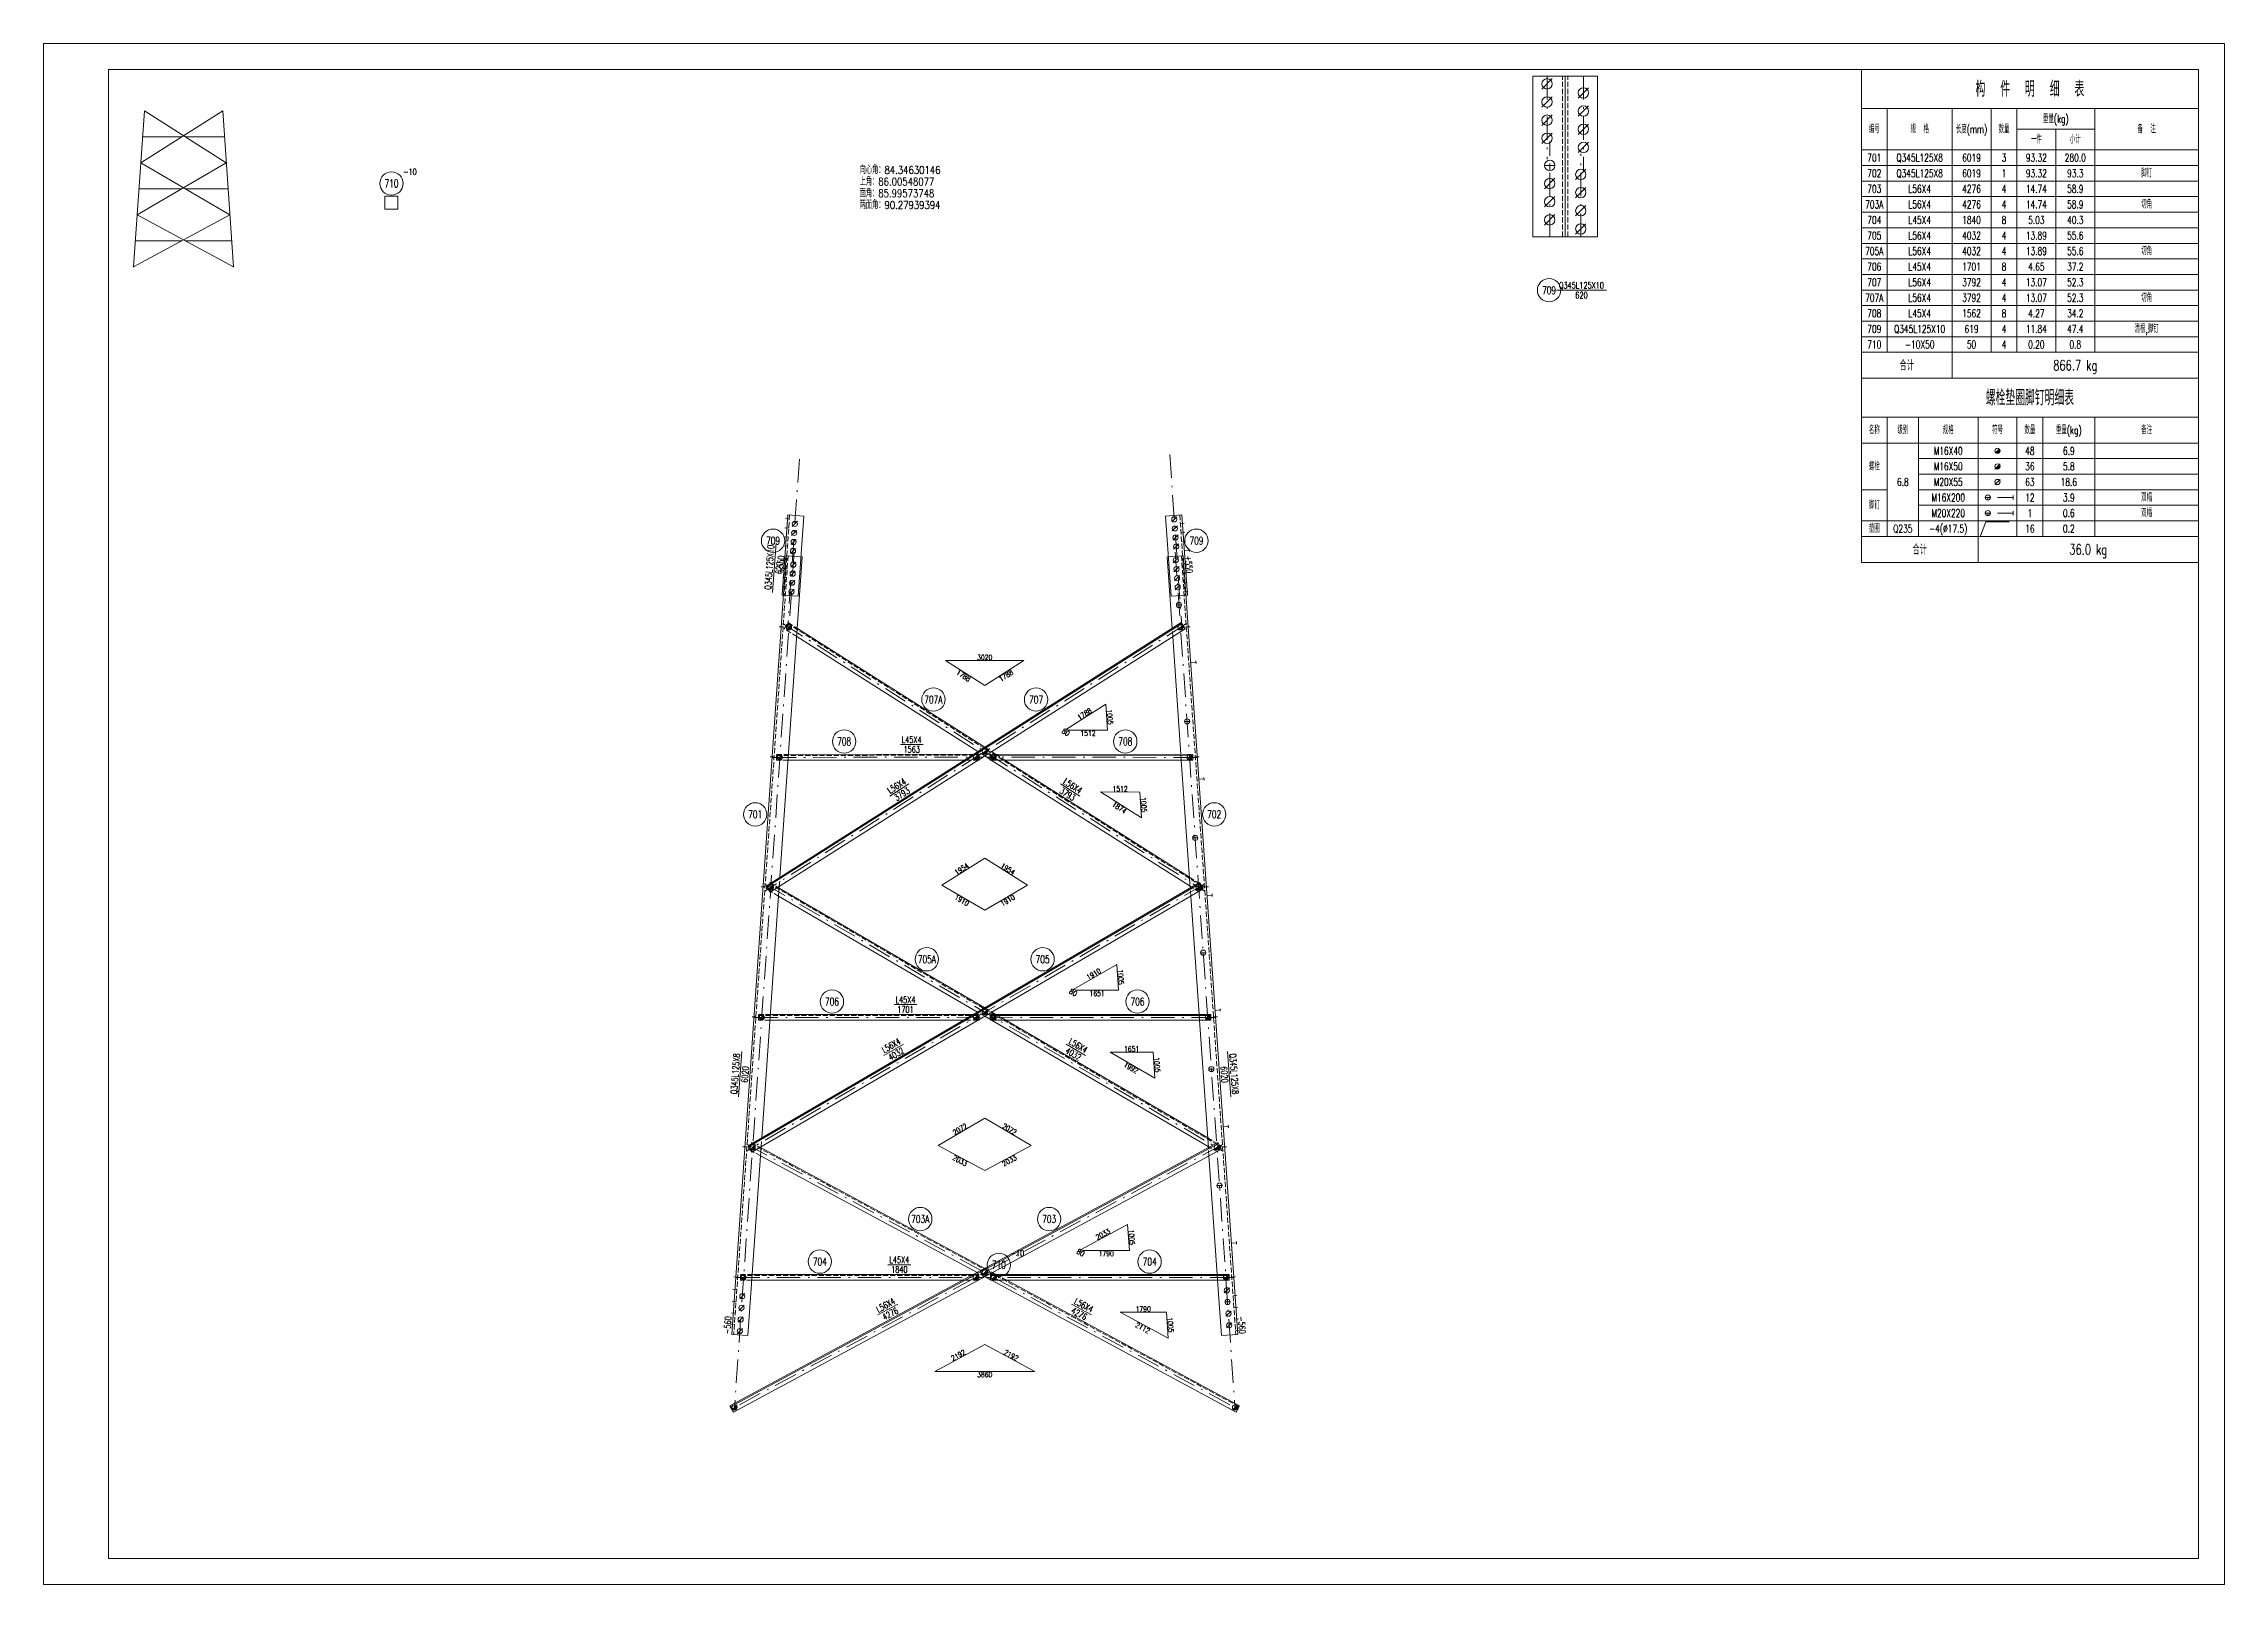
# Model space of a CAD drawing. Extents: x 0 to 841, y 0 to 5426.
# Drawn here: x 0 to 841, y 604 to 1198 of the extents above; entities that cross this region are included whole.
import ezdxf
from ezdxf.enums import TextEntityAlignment as Align

# ---------------------------------------------------------------- set-up
doc = ezdxf.new("R2010")
doc.units = 0
doc.header["$MEASUREMENT"] = 0
doc.linetypes.add('Dash', pattern=[2.75, 2, -0.75])
doc.linetypes.add('DashDot', pattern=[15.6, 9, -3, 0.6, -3])
doc.layers.get('0').update_dxf_attribs({"linetype": 'CONTINUOUS', "lineweight": 25})
doc.styles.get("Standard").update_dxf_attribs({"font": 'simplex.shx', "width": 0.7, "height": 3, "bigfont": 'gbhzfs.shx'})

# ---------------------------------------------------------------- blocks, each defined once
blk = doc.blocks.new('M16X40S')
at = {"color": 3, "linetype": 'Continuous', "lineweight": 13}
blk.add_line((-0.707, -0.707), (0.707, 0.707), dxfattribs=at)
blk.add_circle((0, 0), 1, dxfattribs=at)
for radius in [0.9, 0.8, 0.7, 0.6, 0.5, 0.4, 0.3, 0.2, 0.1]:
    blk.add_arc((0, 0), radius, 225, 45, dxfattribs=at)
blk = doc.blocks.new('M16X50S')
at = {"color": 3, "linetype": 'Continuous', "lineweight": 13}
blk.add_line((-1, -1), (1, 1), dxfattribs=at)
blk.add_circle((0, 0), 1, dxfattribs=at)
for radius in [0.9, 0.8, 0.7, 0.6, 0.5, 0.4, 0.3, 0.2, 0.1]:
    blk.add_arc((0, 0), radius, 225, 45, dxfattribs=at)
blk = doc.blocks.new('M20X55S')
at = {"color": 3, "linetype": 'Continuous', "lineweight": 13}
blk.add_line((-1, -1), (1, 1), dxfattribs=at)
blk.add_circle((0, 0), 1, dxfattribs=at)
blk = doc.blocks.new('StepBoltML')
at = {"color": 3, "linetype": 'Continuous', "lineweight": 13}
for p, q in [((-4.75, 0), (-2.75, 0)), ((-3.75, 0), (-3.75, -1)), ((0, 0), (6, 0)), ((6, -0.75), (6, 0.75))]:
    blk.add_line(p, q, dxfattribs=at)
blk.add_circle((-3.75, 0), 1, dxfattribs=at)
blk = doc.blocks.new('WasherML')
at = {"color": 3, "linetype": 'Continuous', "lineweight": 13}
for p, q in [((-6.5, -2.7), (-4.5, 2.7)), ((-4.5, 2.7), (4.5, 2.7))]:
    blk.add_line(p, q, dxfattribs=at)
blk = doc.blocks.new('StepBolt')
at = {"color": 3, "linetype": 'Continuous', "lineweight": 13}
for p, q in [((-1, 0), (1, 0)), ((0, 0), (0, -1))]:
    blk.add_line(p, q, dxfattribs=at)
blk.add_circle((0, 0), 1, dxfattribs=at)

msp = doc.modelspace()

# ---------------------------------------------------------------- linework, layer by layer
at = {"color": 7, "linetype": 'Continuous', "lineweight": 18}
for p, q in [((0, 1198), (841, 1198)), ((0, 604), (0, 1198)), ((841, 604), (841, 1198)), ((25, 1188), (831, 1188)), ((25, 614), (25, 1188)), ((831, 614), (831, 1188)), ((25, 614), (831, 614)), ((0, 604), (841, 604))]:
    msp.add_line(p, q, dxfattribs=at)
at = {"color": 2, "linetype": 'DashDot', "lineweight": 0}
for p, q in [((579.81, 1185.5), (579.81, 1153.5)), ((593.81, 1185.5), (593.8, 1148.83)), ((580.81, 1123.57), (580.81, 1160.24)), ((592.81, 1123.57), (592.8, 1155.57)), ((291.46, 1037.79), (286.94, 972.95)), ((434.29, 1039.54), (438.94, 972.95)), ((289.46, 1001.88), (266.44, 672.22)), ((436.41, 1001.88), (459.44, 672.22)), ((440.76, 974.42), (278.11, 871.23)), ((285.11, 974.42), (447.76, 871.23)), ((281.19, 922.82), (362.31, 922.91)), ((444.69, 922.82), (363.56, 922.91)), ((447.81, 874.09), (271.06, 771.07)), ((278.06, 874.09), (454.81, 771.07)), ((274.19, 822.58), (362.23, 822.61)), ((451.69, 822.58), (363.64, 822.61)), ((454.86, 773.76), (264.02, 670.91)), ((271.02, 773.76), (461.86, 670.91)), ((267.19, 722.34), (362.17, 722.33)), ((458.69, 722.34), (363.71, 722.33))]:
    msp.add_line(p, q, dxfattribs=at)
at = {"color": 1, "linetype": 'Dash', "lineweight": 0}
for p, q in [((585.81, 1123.57), (585.81, 1185.5)), ((587.81, 1123.57), (587.81, 1185.5)), ((287.71, 1016.25), (285.55, 985.36)), ((438.17, 1016.25), (440.32, 985.36)), ((287.11, 1000.54), (266.14, 700.3)), ((438.76, 1000.54), (459.73, 700.3)), ((285.63, 972.44), (287.13, 974.8)), ((290.45, 969.38), (285.63, 972.44)), ((286.92, 974.46), (447.03, 872.88)), ((287.13, 974.8), (290.67, 972.56)), ((435.43, 969.38), (435.2, 972.56)), ((362.94, 926.71), (365.55, 925.05)), ((282.68, 923.98), (287.28, 923.98)), ((282.69, 921.73), (282.68, 923.98)), ((282.69, 923.58), (360.81, 923.66)), ((287.12, 921.73), (282.69, 921.73)), ((360.44, 921.81), (355.2, 921.8)), ((358.76, 924.05), (360.81, 924.06)), ((362.94, 923.39), (360.32, 925.05)), ((360.81, 924.06), (360.81, 922.04)), ((365.43, 921.81), (365.06, 922.04)), ((367.12, 924.05), (370.67, 921.8)), ((438.75, 921.73), (438.6, 923.98)), ((283.72, 873.13), (283.97, 876.6)), ((441.91, 876.6), (447.24, 873.22)), ((278.65, 872.12), (280.06, 874.54)), ((283.46, 869.32), (278.65, 872.12)), ((279.86, 874.2), (454.02, 772.69)), ((280.06, 874.54), (283.68, 872.44)), ((445.74, 870.85), (442.15, 873.13)), ((442.41, 869.32), (442.2, 872.44)), ((447.24, 873.22), (445.74, 870.85)), ((362.94, 823), (360.16, 824.62)), ((362.94, 826.24), (365.72, 824.62)), ((275.69, 823.73), (280.28, 823.73)), ((275.69, 821.48), (275.69, 823.73)), ((275.69, 823.33), (360.73, 823.36)), ((280.12, 821.48), (275.69, 821.48)), ((360.37, 821.51), (354.81, 821.51)), ((358.67, 823.76), (360.73, 823.76)), ((360.73, 823.76), (360.73, 821.72)), ((365.5, 821.51), (365.14, 821.72)), ((367.2, 823.76), (371.06, 821.51)), ((445.75, 821.48), (445.6, 823.73)), ((271.67, 771.82), (273, 774.29)), ((272.81, 773.93), (461.01, 672.5)), ((273, 774.29), (276.68, 772.3)), ((276.71, 772.75), (276.95, 776.13)), ((448.92, 776.13), (454.22, 773.04)), ((276.47, 769.23), (271.67, 771.82)), ((452.81, 770.62), (449.16, 772.75)), ((449.4, 769.23), (449.19, 772.3)), ((454.22, 773.04), (452.81, 770.62)), ((268.69, 723.49), (273.27, 723.49)), ((268.69, 721.24), (268.69, 723.49)), ((358.6, 723.48), (360.67, 723.48)), ((362.94, 722.63), (359.99, 724.22)), ((360.67, 723.48), (360.67, 721.41)), ((361.24, 724.73), (363.44, 725.92)), ((362.43, 722.53), (361.24, 724.73)), ((364.63, 723.72), (362.43, 722.53)), ((362.94, 725.81), (365.89, 724.22)), ((363.44, 725.92), (364.63, 723.72)), ((367.27, 723.48), (371.45, 721.23)), ((452.75, 721.24), (452.6, 723.49)), ((268.69, 723.09), (360.67, 723.08)), ((273.12, 721.24), (268.69, 721.24)), ((360.33, 721.23), (354.43, 721.23)), ((365.55, 721.23), (365.21, 721.41))]:
    msp.add_line(p, q, dxfattribs=at)
at = {"color": 7, "linetype": 'Continuous', "lineweight": 0}
for p, q in [((38.87, 1172.04), (34.66, 1111.89)), ((69.06, 1172.04), (37.47, 1151.99)), ((38.87, 1172.04), (70.46, 1151.99)), ((69.06, 1172.04), (73.26, 1111.89)), ((38.17, 1162.01), (53.29, 1162.03)), ((69.76, 1162.01), (54.64, 1162.03)), ((70.46, 1151.99), (36.06, 1131.94)), ((37.47, 1151.99), (71.86, 1131.94)), ((36.77, 1141.96), (53.27, 1141.97)), ((71.16, 1141.96), (54.66, 1141.97)), ((71.86, 1131.94), (34.66, 1111.89)), ((36.06, 1131.94), (73.26, 1111.89)), ((35.36, 1121.91), (53.26, 1121.91)), ((72.56, 1121.91), (54.67, 1121.91)), ((438.95, 974.46), (278.85, 872.88)), ((443.19, 923.58), (365.06, 923.66)), ((446.01, 874.2), (271.85, 772.69)), ((450.19, 823.33), (365.14, 823.36)), ((453.06, 773.93), (264.86, 672.5)), ((457.19, 723.09), (365.21, 723.08))]:
    msp.add_line(p, q, dxfattribs=at)
at = {"color": 7, "linetype": 'Continuous', "lineweight": 13}
for p, q in [((583.43, 1102.93), (602.68, 1102.93)), ((282.45, 1005.57), (281.11, 986.37)), ((330.39, 927.77), (339.14, 927.78)), ((333.69, 912.59), (326.3, 907.9)), ((392.19, 912.59), (399.57, 907.9)), ((328.01, 827.5), (336.76, 827.5)), ((269.25, 809.42), (268.03, 791.97)), ((331.6, 812.32), (324.04, 807.91)), ((394.28, 812.32), (401.84, 807.91)), ((456.62, 809.42), (457.84, 791.97)), ((325.63, 727.23), (334.38, 727.23)), ((329.48, 712.04), (321.77, 707.89)), ((396.39, 712.04), (404.1, 707.89))]:
    msp.add_line(p, q, dxfattribs=at)
at = {"color": 1, "linetype": 'Continuous', "lineweight": 0}
for p, q in [((378.04, 960.18), (347.84, 960.18)), ((347.84, 960.18), (362.94, 950.6)), ((362.94, 950.6), (378.04, 960.18)), ((409.61, 943.34), (394.51, 933.76)), ((410.31, 933.31), (409.61, 943.34)), ((394.51, 933.76), (395.19, 933.33)), ((395.19, 933.33), (410.31, 933.31)), ((422.7, 909.48), (407.58, 909.5)), ((407.58, 909.5), (423.4, 899.46)), ((423.4, 899.46), (422.7, 909.48)), ((362.94, 884.03), (346.44, 873.56)), ((379.44, 873.56), (362.94, 884.03)), ((346.44, 873.56), (362.94, 863.94)), ((362.94, 863.94), (379.44, 873.56)), ((413.83, 843.04), (397.33, 833.43)), ((414.53, 833.02), (413.83, 843.04)), ((397.33, 833.43), (398.02, 833.02)), ((398.02, 833.02), (414.53, 833.02)), ((427.86, 809.22), (411.35, 809.23)), ((411.35, 809.23), (428.56, 799.2)), ((428.56, 799.2), (427.86, 809.22)), ((362.94, 783.68), (345.04, 773.24)), ((380.84, 773.24), (362.94, 783.68)), ((345.04, 773.24), (362.94, 763.6)), ((362.94, 763.6), (380.84, 773.24)), ((418.04, 742.76), (400.14, 733.11)), ((418.74, 732.74), (418.04, 742.76)), ((400.14, 733.11), (400.84, 732.73)), ((400.84, 732.73), (418.74, 732.74)), ((433.01, 708.97), (415.11, 708.97)), ((415.11, 708.97), (433.71, 698.94)), ((433.71, 698.94), (433.01, 708.97)), ((362.94, 696.49), (343.64, 686.08)), ((382.24, 686.08), (362.94, 696.49)), ((343.64, 686.08), (382.24, 686.08))]:
    msp.add_line(p, q, dxfattribs=at)
at = {"color": 3, "linetype": 'Continuous', "lineweight": 13}
for points in [[(701, 1188), (701, 1173), (831, 1173), (831, 1188)], [(701, 1173), (701, 1157), (711, 1157), (711, 1173)], [(711, 1173), (711, 1157), (736, 1157), (736, 1173)], [(736, 1173), (736, 1157), (751, 1157), (751, 1173)], [(751, 1173), (751, 1157), (761, 1157), (761, 1173)], [(761, 1173), (761, 1165), (791, 1165), (791, 1173)], [(791, 1173), (791, 1157), (831, 1157), (831, 1173)], [(761, 1165), (761, 1157), (776, 1157), (776, 1165)], [(776, 1165), (776, 1157), (791, 1157), (791, 1165)], [(701, 1157), (701, 1151), (711, 1151), (711, 1157)], [(711, 1157), (711, 1151), (736, 1151), (736, 1157)], [(736, 1157), (736, 1151), (751, 1151), (751, 1157)], [(751, 1157), (751, 1151), (761, 1151), (761, 1157)], [(761, 1157), (761, 1151), (776, 1151), (776, 1157)], [(776, 1157), (776, 1151), (791, 1151), (791, 1157)], [(791, 1157), (791, 1151), (831, 1151), (831, 1157)], [(701, 1151), (701, 1145), (711, 1145), (711, 1151)], [(701, 1145), (701, 1139), (711, 1139), (711, 1145)], [(711, 1151), (711, 1145), (736, 1145), (736, 1151)], [(711, 1145), (711, 1139), (736, 1139), (736, 1145)], [(736, 1151), (736, 1145), (751, 1145), (751, 1151)], [(736, 1145), (736, 1139), (751, 1139), (751, 1145)], [(751, 1151), (751, 1145), (761, 1145), (761, 1151)], [(751, 1145), (751, 1139), (761, 1139), (761, 1145)], [(761, 1151), (761, 1145), (776, 1145), (776, 1151)], [(761, 1145), (761, 1139), (776, 1139), (776, 1145)], [(776, 1151), (776, 1145), (791, 1145), (791, 1151)], [(776, 1145), (776, 1139), (791, 1139), (791, 1145)], [(791, 1151), (791, 1145), (831, 1145), (831, 1151)], [(791, 1145), (791, 1139), (831, 1139), (831, 1145)], [(701, 1139), (701, 1133), (711, 1133), (711, 1139)], [(711, 1139), (711, 1133), (736, 1133), (736, 1139)], [(736, 1139), (736, 1133), (751, 1133), (751, 1139)], [(751, 1139), (751, 1133), (761, 1133), (761, 1139)], [(761, 1139), (761, 1133), (776, 1133), (776, 1139)], [(776, 1139), (776, 1133), (791, 1133), (791, 1139)], [(791, 1139), (791, 1133), (831, 1133), (831, 1139)], [(701, 1133), (701, 1127), (711, 1127), (711, 1133)], [(701, 1127), (701, 1121), (711, 1121), (711, 1127)], [(711, 1133), (711, 1127), (736, 1127), (736, 1133)], [(711, 1127), (711, 1121), (736, 1121), (736, 1127)], [(736, 1133), (736, 1127), (751, 1127), (751, 1133)], [(736, 1127), (736, 1121), (751, 1121), (751, 1127)], [(751, 1133), (751, 1127), (761, 1127), (761, 1133)], [(751, 1127), (751, 1121), (761, 1121), (761, 1127)], [(761, 1133), (761, 1127), (776, 1127), (776, 1133)], [(761, 1127), (761, 1121), (776, 1121), (776, 1127)], [(776, 1133), (776, 1127), (791, 1127), (791, 1133)], [(776, 1127), (776, 1121), (791, 1121), (791, 1127)], [(791, 1133), (791, 1127), (831, 1127), (831, 1133)], [(791, 1127), (791, 1121), (831, 1121), (831, 1127)], [(701, 1121), (701, 1115), (711, 1115), (711, 1121)], [(711, 1121), (711, 1115), (736, 1115), (736, 1121)], [(736, 1121), (736, 1115), (751, 1115), (751, 1121)], [(751, 1121), (751, 1115), (761, 1115), (761, 1121)], [(761, 1121), (761, 1115), (776, 1115), (776, 1121)], [(776, 1121), (776, 1115), (791, 1115), (791, 1121)], [(791, 1121), (791, 1115), (831, 1115), (831, 1121)], [(701, 1115), (701, 1109), (711, 1109), (711, 1115)], [(711, 1115), (711, 1109), (736, 1109), (736, 1115)], [(736, 1115), (736, 1109), (751, 1109), (751, 1115)], [(751, 1115), (751, 1109), (761, 1109), (761, 1115)], [(761, 1115), (761, 1109), (776, 1109), (776, 1115)], [(776, 1115), (776, 1109), (791, 1109), (791, 1115)], [(791, 1115), (791, 1109), (831, 1109), (831, 1115)], [(701, 1109), (701, 1103), (711, 1103), (711, 1109)], [(701, 1103), (701, 1097), (711, 1097), (711, 1103)], [(711, 1109), (711, 1103), (736, 1103), (736, 1109)], [(711, 1103), (711, 1097), (736, 1097), (736, 1103)], [(736, 1109), (736, 1103), (751, 1103), (751, 1109)], [(736, 1103), (736, 1097), (751, 1097), (751, 1103)], [(751, 1109), (751, 1103), (761, 1103), (761, 1109)], [(751, 1103), (751, 1097), (761, 1097), (761, 1103)], [(761, 1109), (761, 1103), (776, 1103), (776, 1109)], [(761, 1103), (761, 1097), (776, 1097), (776, 1103)], [(776, 1109), (776, 1103), (791, 1103), (791, 1109)], [(776, 1103), (776, 1097), (791, 1097), (791, 1103)], [(791, 1109), (791, 1103), (831, 1103), (831, 1109)], [(791, 1103), (791, 1097), (831, 1097), (831, 1103)], [(701, 1097), (701, 1091), (711, 1091), (711, 1097)], [(711, 1097), (711, 1091), (736, 1091), (736, 1097)], [(736, 1097), (736, 1091), (751, 1091), (751, 1097)], [(751, 1097), (751, 1091), (761, 1091), (761, 1097)], [(761, 1097), (761, 1091), (776, 1091), (776, 1097)], [(776, 1097), (776, 1091), (791, 1091), (791, 1097)], [(791, 1097), (791, 1091), (831, 1091), (831, 1097)], [(701, 1091), (701, 1085), (711, 1085), (711, 1091)], [(701, 1085), (701, 1079), (711, 1079), (711, 1085)], [(711, 1091), (711, 1085), (736, 1085), (736, 1091)], [(711, 1085), (711, 1079), (736, 1079), (736, 1085)], [(736, 1091), (736, 1085), (751, 1085), (751, 1091)], [(736, 1085), (736, 1079), (751, 1079), (751, 1085)], [(751, 1091), (751, 1085), (761, 1085), (761, 1091)], [(751, 1085), (751, 1079), (761, 1079), (761, 1085)], [(761, 1091), (761, 1085), (776, 1085), (776, 1091)], [(761, 1085), (761, 1079), (776, 1079), (776, 1085)], [(776, 1091), (776, 1085), (791, 1085), (791, 1091)], [(776, 1085), (776, 1079), (791, 1079), (791, 1085)], [(791, 1091), (791, 1085), (831, 1085), (831, 1091)], [(791, 1085), (791, 1079), (831, 1079), (831, 1085)], [(701, 1079), (701, 1069), (736, 1069), (736, 1079)], [(736, 1079), (736, 1069), (831, 1069), (831, 1079)], [(701, 1069), (701, 1054), (831, 1054), (831, 1069)], [(701, 1054), (701, 1044), (711, 1044), (711, 1054)], [(711, 1054), (711, 1044), (723, 1044), (723, 1054)], [(723, 1054), (723, 1044), (746, 1044), (746, 1054)], [(746, 1054), (746, 1044), (761, 1044), (761, 1054)], [(761, 1054), (761, 1044), (771, 1044), (771, 1054)], [(771, 1054), (771, 1044), (791, 1044), (791, 1054)], [(791, 1054), (791, 1044), (831, 1044), (831, 1054)], [(701, 1044), (701, 1026), (711, 1026), (711, 1044)], [(711, 1044), (711, 1014), (723, 1014), (723, 1044)], [(723, 1044), (723, 1038), (746, 1038), (746, 1044)], [(746, 1044), (746, 1038), (761, 1038), (761, 1044)], [(761, 1044), (761, 1038), (771, 1038), (771, 1044)], [(771, 1044), (771, 1038), (791, 1038), (791, 1044)], [(791, 1044), (791, 1038), (831, 1038), (831, 1044)], [(723, 1038), (723, 1032), (746, 1032), (746, 1038)], [(746, 1038), (746, 1032), (761, 1032), (761, 1038)], [(761, 1038), (761, 1032), (771, 1032), (771, 1038)], [(771, 1038), (771, 1032), (791, 1032), (791, 1038)], [(791, 1038), (791, 1032), (831, 1032), (831, 1038)], [(723, 1032), (723, 1026), (746, 1026), (746, 1032)], [(746, 1032), (746, 1026), (761, 1026), (761, 1032)], [(761, 1032), (761, 1026), (771, 1026), (771, 1032)], [(771, 1032), (771, 1026), (791, 1026), (791, 1032)], [(791, 1032), (791, 1026), (831, 1026), (831, 1032)], [(701, 1026), (701, 1014), (711, 1014), (711, 1026)], [(723, 1026), (723, 1020), (746, 1020), (746, 1026)], [(723, 1020), (723, 1014), (746, 1014), (746, 1020)], [(746, 1026), (746, 1020), (761, 1020), (761, 1026)], [(746, 1020), (746, 1014), (761, 1014), (761, 1020)], [(761, 1026), (761, 1020), (771, 1020), (771, 1026)], [(761, 1020), (761, 1014), (771, 1014), (771, 1020)], [(771, 1026), (771, 1020), (791, 1020), (791, 1026)], [(771, 1020), (771, 1014), (791, 1014), (791, 1020)], [(791, 1026), (791, 1020), (831, 1020), (831, 1026)], [(791, 1020), (791, 1014), (831, 1014), (831, 1020)], [(701, 1014), (701, 1008), (711, 1008), (711, 1014)], [(711, 1014), (711, 1008), (723, 1008), (723, 1014)], [(723, 1014), (723, 1008), (746, 1008), (746, 1014)], [(746, 1014), (746, 1008), (761, 1008), (761, 1014)], [(761, 1014), (761, 1008), (771, 1008), (771, 1014)], [(771, 1014), (771, 1008), (791, 1008), (791, 1014)], [(791, 1014), (791, 1008), (831, 1008), (831, 1014)], [(701, 1008), (701, 998), (746, 998), (746, 1008)], [(746, 1008), (746, 998), (831, 998), (831, 1008)]]:
    msp.add_lwpolyline(points, close=True, dxfattribs=at)
at = {"color": 7, "linetype": 'Continuous', "lineweight": 0}
for points in [[(586.81, 1185.5), (574.31, 1185.5)], [(574.31, 1185.5), (574.31, 1123.57)], [(586.81, 1123.57), (586.81, 1185.5)], [(586.81, 1185.5), (599.31, 1185.5)], [(586.81, 1123.57), (586.81, 1185.5)], [(599.31, 1185.5), (599.31, 1123.57)], [(136.64, 1139.14), (131.64, 1139.14)], [(131.64, 1139.14), (131.64, 1134.14)], [(136.64, 1134.14), (136.64, 1139.14)], [(131.64, 1134.14), (136.64, 1134.14)], [(574.31, 1123.57), (586.81, 1123.57)], [(599.31, 1123.57), (586.81, 1123.57)], [(286.96, 1016.3), (284.8, 985.41)], [(293.19, 1015.87), (286.96, 1016.3)], [(291.04, 984.98), (293.19, 1015.87)], [(432.68, 1015.87), (438.91, 1016.3)], [(434.84, 984.98), (432.68, 1015.87)], [(438.91, 1016.3), (441.07, 985.41)], [(286.36, 1000.59), (265.39, 700.36)], [(283.97, 876.6), (292.59, 1000.16)], [(292.59, 1000.16), (286.36, 1000.59)], [(433.28, 1000.16), (439.51, 1000.59)], [(435.2, 972.56), (433.28, 1000.16)], [(439.51, 1000.59), (460.48, 700.36)], [(284.8, 985.41), (291.04, 984.98)], [(441.07, 985.41), (434.84, 984.98)], [(438.74, 974.8), (278.63, 873.22)], [(280.13, 870.85), (440.24, 972.44)], [(360.32, 925.05), (290.45, 969.38)], [(290.67, 972.56), (362.94, 926.71)], [(438.6, 923.98), (435.43, 969.38)], [(440.24, 972.44), (438.74, 974.8)], [(355.2, 921.8), (287.12, 921.73)], [(287.28, 923.98), (358.76, 924.05)], [(360.81, 921.81), (360.44, 921.81)], [(360.81, 922.04), (360.81, 921.81)], [(365.06, 922.04), (362.94, 923.39)], [(443.19, 923.98), (365.06, 924.06)], [(365.06, 924.06), (365.06, 921.81)], [(365.06, 921.81), (443.18, 921.73)], [(442.15, 873.13), (365.43, 921.81)], [(365.55, 925.05), (367.12, 924.05)], [(370.67, 921.8), (441.91, 876.6)], [(442.2, 872.44), (438.75, 921.73)], [(443.18, 921.73), (443.19, 923.98)], [(445.81, 874.54), (271.65, 773.04)], [(273.06, 770.62), (447.22, 872.12)], [(276.95, 776.13), (283.72, 873.13)], [(278.63, 873.22), (280.13, 870.85)], [(360.16, 824.62), (283.46, 869.32)], [(283.68, 872.44), (362.94, 826.24)], [(445.6, 823.73), (442.41, 869.32)], [(447.22, 872.12), (445.81, 874.54)], [(365.72, 824.62), (367.2, 823.76)], [(354.81, 821.51), (280.12, 821.48)], [(280.28, 823.73), (358.67, 823.76)], [(360.73, 821.51), (360.37, 821.51)], [(360.73, 821.72), (360.73, 821.51)], [(365.14, 821.72), (362.94, 823)], [(450.19, 823.73), (365.14, 823.76)], [(365.14, 823.76), (365.14, 821.51)], [(365.14, 821.51), (450.19, 821.48)], [(449.16, 772.75), (365.5, 821.51)], [(371.06, 821.51), (448.92, 776.13)], [(449.19, 772.3), (445.75, 821.48)], [(450.19, 821.48), (450.19, 823.73)], [(452.87, 774.29), (264.67, 672.85)], [(454.2, 771.82), (452.87, 774.29)], [(266, 670.39), (454.2, 771.82)], [(271.63, 699.92), (276.71, 772.75)], [(271.65, 773.04), (273.06, 770.62)], [(359.99, 724.22), (276.47, 769.23)], [(276.68, 772.3), (362.94, 725.81)], [(452.6, 723.49), (449.4, 769.23)], [(273.27, 723.49), (358.6, 723.48)], [(457.19, 723.49), (365.21, 723.48)], [(365.21, 723.48), (365.21, 721.23)], [(365.89, 724.22), (367.27, 723.48)], [(457.19, 721.24), (457.19, 723.49)], [(354.43, 721.23), (273.12, 721.24)], [(360.67, 721.23), (360.33, 721.23)], [(360.67, 721.41), (360.67, 721.23)], [(365.21, 721.41), (362.94, 722.63)], [(365.21, 721.23), (457.19, 721.24)], [(459.87, 670.39), (365.55, 721.23)], [(371.45, 721.23), (461.2, 672.85)], [(454.24, 699.92), (452.75, 721.24)], [(265.39, 700.36), (271.63, 699.92)], [(460.48, 700.36), (454.24, 699.92)], [(264.67, 672.85), (266, 670.39)], [(461.2, 672.85), (459.87, 670.39)]]:
    msp.add_lwpolyline(points, dxfattribs=at)
at = {"color": 3, "linetype": 'Continuous', "lineweight": 20}
for points in [[(285.86, 1011.37), (287.36, 1011.26)], [(286.11, 1014.86), (287.6, 1014.75)], [(439.89, 1013.11), (438.39, 1013.01)], [(440.13, 1009.62), (438.64, 1009.52)], [(285.37, 1004.38), (286.87, 1004.28)], [(285.62, 1007.88), (287.11, 1007.77)], [(440.38, 1006.13), (438.88, 1006.03)], [(441.87, 1002.73), (439.87, 1002.59)], [(441.9, 1002.23), (441.83, 1003.22)], [(285.26, 995.66), (286.76, 995.55)], [(285.51, 999.15), (287, 999.04)], [(440.49, 997.4), (438.99, 997.3)], [(440.73, 993.91), (439.23, 993.81)], [(284.78, 988.67), (286.27, 988.57)], [(285.02, 992.16), (286.52, 992.06)], [(440.97, 990.42), (439.48, 990.31)], [(441.22, 986.93), (439.72, 986.82)], [(283.7, 973.21), (285.19, 973.11)], [(442.18, 973.21), (440.68, 973.11)], [(444.39, 959.49), (442.39, 959.35)], [(444.42, 958.99), (444.35, 959.99)], [(280.2, 923.09), (281.69, 922.98)], [(445.68, 923.09), (444.18, 922.98)], [(447.52, 914.6), (445.53, 914.46)], [(447.56, 914.1), (447.49, 915.1)], [(276.7, 872.97), (278.19, 872.86)], [(449.18, 872.97), (447.68, 872.86)], [(450.66, 869.71), (448.66, 869.57)], [(450.69, 869.21), (450.62, 870.21)], [(453.75, 825.44), (451.75, 825.3)], [(453.78, 824.94), (453.71, 825.94)], [(273.2, 822.84), (274.69, 822.74)], [(452.68, 822.84), (451.18, 822.74)], [(456.88, 780.55), (454.89, 780.41)], [(456.92, 780.05), (456.85, 781.05)], [(269.7, 772.72), (271.19, 772.62)], [(456.18, 772.72), (454.68, 772.62)], [(460.02, 735.66), (458.02, 735.52)], [(460.05, 735.16), (459.98, 736.16)], [(265.85, 717.62), (267.34, 717.51)], [(266.2, 722.6), (267.69, 722.49)], [(459.68, 722.6), (458.18, 722.49)], [(460.18, 715.37), (458.68, 715.27)], [(265.22, 708.64), (266.72, 708.53)], [(265.53, 713.13), (267.03, 713.02)], [(460.49, 710.88), (459, 710.78)], [(264.91, 704.15), (266.4, 704.04)], [(460.81, 706.39), (459.31, 706.29)], [(461.12, 701.9), (459.63, 701.8)]]:
    msp.add_lwpolyline(points, dxfattribs=at)
at = {"color": 3, "linetype": 'Continuous', "lineweight": 13}
for centre in [(38.87, 1172.04), (38.87, 1172.04), (69.06, 1172.04), (69.06, 1172.04), (38.17, 1162.01), (53.29, 1162.03), (54.64, 1162.03), (69.76, 1162.01), (37.47, 1151.99), (37.47, 1151.99), (70.46, 1151.99), (70.46, 1151.99), (36.77, 1141.96), (53.27, 1141.97), (54.66, 1141.97), (71.16, 1141.96), (36.06, 1131.94), (36.06, 1131.94), (71.86, 1131.94), (71.86, 1131.94), (35.36, 1121.91), (53.26, 1121.91), (54.67, 1121.91), (72.56, 1121.91), (34.66, 1111.89), (34.66, 1111.89), (73.26, 1111.89), (73.26, 1111.89)]:
    msp.add_circle(centre, 0.01, dxfattribs=at)
at = {"color": 7, "linetype": 'Continuous', "lineweight": 13}
for centre in [(134.14, 1144.09), (580.56, 1102.93), (281.3, 1006.35), (444.57, 1006.35), (343.15, 945.12), (382.72, 945.12), (308.72, 928.95), (417.15, 928.95), (274.43, 900.86), (451.44, 900.86), (340.61, 844.99), (385.26, 844.99), (304.03, 828.69), (421.84, 828.69), (338.08, 744.83), (387.79, 744.83), (299.35, 728.43), (426.53, 728.43), (368.4, 727.17)]:
    msp.add_circle(centre, 4.5, dxfattribs=at)

# ---------------------------------------------------------------- block references
at = {"color": 3, "linetype": 'Continuous', "lineweight": 13, "xscale": 2.000000000000455, "yscale": 2.000000000000455, "zscale": 2.000000000000455}
for name, p in [('M20X55S', (579.81, 1182.5)), ('M20X55S', (579.81, 1175.5)), ('M20X55S', (593.8, 1179)), ('M20X55S', (579.81, 1168.5)), ('M20X55S', (593.8, 1172)), ('M20X55S', (579.81, 1161.5)), ('M20X55S', (593.8, 1165)), ('StepBolt', (580.81, 1151.07)), ('M20X55S', (593.8, 1158)), ('M20X55S', (580.81, 1144.07)), ('M20X55S', (592.8, 1147.57)), ('M20X55S', (580.81, 1137.07)), ('M20X55S', (592.8, 1140.57)), ('M20X55S', (592.8, 1133.57)), ('M20X55S', (580.81, 1130.07)), ('M20X55S', (592.8, 1126.57))]:
    msp.add_blockref(name, p, dxfattribs=at)
at = {"color": 3, "linetype": 'Continuous', "lineweight": 13}
for name, p in [('M16X40S', (753.5, 1041)), ('M16X50S', (753.5, 1035)), ('M20X55S', (753.5, 1029)), ('StepBoltML', (753.5, 1023)), ('StepBoltML', (753.5, 1017)), ('M20X55S', (289.48, 1009.36)), ('M20X55S', (289.72, 1012.85)), ('M20X55S', (436.03, 1014.6)), ('M20X55S', (436.27, 1011.11)), ('WasherML', (753.5, 1011)), ('M20X55S', (288.99, 1002.38)), ('M20X55S', (289.23, 1005.87)), ('M20X55S', (436.52, 1007.61)), ('M20X55S', (436.76, 1004.12)), ('M20X55S', (288.88, 993.65)), ('M20X55S', (289.13, 997.14)), ('M20X55S', (436.62, 998.89)), ('M20X55S', (436.87, 995.39)), ('M20X55S', (437.11, 991.9)), ('M20X55S', (288.39, 986.67)), ('M20X55S', (288.64, 990.16)), ('M20X55S', (437.36, 988.41)), ('StepBolt', (437.83, 981.59)), ('M16X50S', (287.44, 972.95)), ('M16X50S', (438.44, 972.95)), ('StepBolt', (440.97, 936.69)), ('M16X50S', (362.94, 925.05)), ('M16X40S', (283.94, 922.83)), ('M16X40S', (359.56, 922.9)), ('M16X40S', (366.31, 922.9)), ('M16X40S', (441.94, 922.83)), ('StepBolt', (444.1, 891.8)), ('M16X50S', (280.44, 872.7)), ('M16X50S', (445.44, 872.7)), ('StepBolt', (447.19, 847.54)), ('M16X50S', (362.94, 824.62)), ('M16X40S', (276.94, 822.58)), ('M16X40S', (359.48, 822.61)), ('M16X40S', (366.39, 822.61)), ('M16X40S', (448.94, 822.58)), ('StepBolt', (450.33, 802.65)), ('M16X50S', (273.44, 772.46)), ('M16X50S', (452.44, 772.46)), ('StepBolt', (453.46, 757.76)), ('M16X40S', (269.94, 722.34)), ('M16X40S', (359.42, 722.33)), ('M16X50S', (362.94, 724.22)), ('M16X40S', (366.46, 722.33)), ('M16X40S', (455.94, 722.34)), ('M20X55S', (269.43, 715.11)), ('M20X55S', (456.28, 717.36)), ('M20X55S', (268.81, 706.13)), ('M20X55S', (269.12, 710.62)), ('StepBolt', (456.6, 712.87)), ('M20X55S', (456.91, 708.38)), ('M20X55S', (268.49, 701.64)), ('M20X55S', (457.22, 703.89)), ('M16X50S', (266.44, 672.22)), ('M16X50S', (459.44, 672.22))]:
    msp.add_blockref(name, p, dxfattribs=at)

# ---------------------------------------------------------------- texts
at = {"color": 3, "linetype": 'Continuous', "lineweight": 13, "width": 0.7}
for s, height, p in [('构  件  明  细  表', 6, (766, 1180.5)), ('重量(kg)', 3, (776, 1169)), ('编号', 3, (706, 1165)), ('规  格', 3, (723.5, 1165)), ('长度(mm)', 3, (743.5, 1165)), ('数量', 3, (756, 1165)), ('一件', 3, (768.5, 1161)), ('小计', 3, (783.5, 1161)), ('备  注', 3, (811, 1165)), ('701', 3, (706, 1154)), ('Q345L125X8', 3, (723.5, 1154)), ('6019', 3, (743.5, 1154)), ('3', 3, (756, 1154)), ('93.32', 3, (768.5, 1154)), ('280.0', 3, (783.5, 1154)), ('702', 3, (706, 1148)), ('Q345L125X8', 3, (723.5, 1148)), ('6019', 3, (743.5, 1148)), ('1', 3, (756, 1148)), ('93.32', 3, (768.5, 1148)), ('93.3', 3, (783.5, 1148)), ('脚钉', 3, (811, 1148)), ('703A', 3, (706, 1136)), ('703', 3, (706, 1142)), ('L56X4', 3, (723.5, 1142)), ('L56X4', 3, (723.5, 1136)), ('4276', 3, (743.5, 1142)), ('4276', 3, (743.5, 1136)), ('4', 3, (756, 1142)), ('4', 3, (756, 1136)), ('14.74', 3, (768.5, 1142)), ('14.74', 3, (768.5, 1136)), ('58.9', 3, (783.5, 1142)), ('58.9', 3, (783.5, 1136)), ('切角', 3, (811, 1136)), ('704', 3, (706, 1130)), ('L45X4', 3, (723.5, 1130)), ('1840', 3, (743.5, 1130)), ('8', 3, (756, 1130)), ('5.03', 3, (768.5, 1130)), ('40.3', 3, (783.5, 1130)), ('705A', 3, (706, 1118)), ('705', 3, (706, 1124)), ('L56X4', 3, (723.5, 1124)), ('L56X4', 3, (723.5, 1118)), ('4032', 3, (743.5, 1124)), ('4032', 3, (743.5, 1118)), ('4', 3, (756, 1124)), ('4', 3, (756, 1118)), ('13.89', 3, (768.5, 1124)), ('13.89', 3, (768.5, 1118)), ('55.6', 3, (783.5, 1124)), ('55.6', 3, (783.5, 1118)), ('切角', 3, (811, 1118)), ('706', 3, (706, 1112)), ('L45X4', 3, (723.5, 1112)), ('1701', 3, (743.5, 1112)), ('8', 3, (756, 1112)), ('4.65', 3, (768.5, 1112)), ('37.2', 3, (783.5, 1112)), ('707', 3, (706, 1106)), ('L56X4', 3, (723.5, 1106)), ('3792', 3, (743.5, 1106)), ('4', 3, (756, 1106)), ('13.07', 3, (768.5, 1106)), ('52.3', 3, (783.5, 1106)), ('切角', 3, (811, 1100)), ('707A', 3, (706, 1100)), ('708', 3, (706, 1094)), ('L56X4', 3, (723.5, 1100)), ('L45X4', 3, (723.5, 1094)), ('3792', 3, (743.5, 1100)), ('1562', 3, (743.5, 1094)), ('4', 3, (756, 1100)), ('8', 3, (756, 1094)), ('13.07', 3, (768.5, 1100)), ('4.27', 3, (768.5, 1094)), ('52.3', 3, (783.5, 1100)), ('34.2', 3, (783.5, 1094)), ('709', 3, (706, 1088)), ('Q345L125X10', 3, (723.5, 1088)), ('619', 3, (743.5, 1088)), ('4', 3, (756, 1088)), ('11.84', 3, (768.5, 1088)), ('47.4', 3, (783.5, 1088)), ('清根,脚钉', 3, (811, 1088)), ('710', 3, (706, 1082)), ('-10X50', 3, (723.5, 1082)), ('50', 3, (743.5, 1082)), ('4', 3, (756, 1082)), ('0.20', 3, (768.5, 1082)), ('0.8', 3, (783.5, 1082)), ('合计', 4, (718.5, 1074)), ('866.7 kg', 4, (783.5, 1074)), ('螺栓垫圈脚钉明细表', 6, (766, 1061.5)), ('名称', 3, (706, 1049)), ('级别', 3, (717, 1049)), ('规格', 3, (734.5, 1049)), ('符号', 3, (753.5, 1049)), ('数量', 3, (766, 1049)), ('重量(kg)', 3, (781, 1049)), ('备注', 3, (811, 1049)), ('螺栓', 3, (706, 1035)), ('M16X40', 3, (734.5, 1041)), ('M16X50', 3, (734.5, 1035)), ('48', 3, (766, 1041)), ('36', 3, (766, 1035)), ('5.8', 3, (781, 1035)), ('6.9', 3, (781, 1041)), ('6.8', 3, (717, 1029)), ('M20X55', 3, (734.5, 1029)), ('63', 3, (766, 1029)), ('18.6', 3, (781, 1029)), ('脚钉', 3, (706, 1020)), ('M16X200', 3, (734.5, 1023)), ('M20X220', 3, (734.5, 1017)), ('12', 3, (766, 1023)), ('1', 3, (766, 1017)), ('3.9', 3, (781, 1023)), ('0.6', 3, (781, 1017)), ('双帽', 3, (811, 1023)), ('双帽', 3, (811, 1017)), ('垫圈', 3, (706, 1011)), ('Q235', 3, (717, 1011)), ('-4(%%c17.5)', 3, (734.5, 1011)), ('16', 3, (766, 1011)), ('0.2', 3, (781, 1011)), ('合计', 4, (723.5, 1003)), ('36.0 kg', 4, (788.5, 1003))]:
    msp.add_text(s, height=height, dxfattribs=at).set_placement(p, align=Align.MIDDLE_CENTER)
at = {"color": 7, "linetype": 'Continuous', "lineweight": 13, "width": 0.7}
for s, height, p in [('710', 3, (134.14, 1144.09)), ('709', 3, (580.56, 1102.93)), ('Q345L125X10', 2.5, (593.06, 1104.8)), ('620', 2.5, (593.06, 1101.05)), ('709', 3, (281.3, 1006.35)), ('709', 3, (444.57, 1006.35)), ('707A', 3, (343.15, 945.12)), ('707', 3, (382.72, 945.12)), ('708', 3, (308.72, 928.95)), ('708', 3, (417.15, 928.95)), ('701', 3, (274.43, 900.86)), ('702', 3, (451.44, 900.86)), ('705A', 3, (340.61, 844.99)), ('705', 3, (385.26, 844.99)), ('706', 3, (304.03, 828.69)), ('706', 3, (421.84, 828.69)), ('703A', 3, (338.08, 744.83)), ('703', 3, (387.79, 744.83)), ('704', 3, (299.35, 728.43)), ('710', 3, (368.4, 727.17)), ('704', 3, (426.53, 728.43))]:
    msp.add_text(s, height=height, dxfattribs=at).set_placement(p, align=Align.MIDDLE_CENTER)
for p in [(138.64, 1148.59), (372.9, 731.67)]:
    msp.add_text('-10', height=2.4, dxfattribs=at).set_placement(p, align=Align.MIDDLE_LEFT)
at = {"color": 7, "linetype": 'Continuous', "lineweight": 13, "width": 0.8}
for s, p in [('上角：86.00548077', (314.69, 1142.4)), ('向心角：84.34630146', (314.69, 1146.9)), ('面角：85.99573748', (314.69, 1137.9)), ('两面角：90.27939394', (314.69, 1133.4))]:
    msp.add_text(s, height=3, dxfattribs=at).set_placement(p, align=Align.BOTTOM_LEFT)
at = {"color": 7, "linetype": 'Continuous', "lineweight": 13, "width": 0.7}
for s, rotation, p in [('Q345L125X10', 86.00548, (279.91, 996.1)), ('620', 86.00548, (283.65, 995.84)), ('+550', 86.00548, (284.25, 997.23)), ('+550', 273.99452, (441.63, 997.23)), ('L45X4', 0.0589, (334.76, 929.65)), ('1563', 0.0589, (334.76, 925.9)), ('L56X4', 32.39378, (328.99, 911.83)), ('3793', 32.39378, (331, 908.66)), ('3793', 327.60622, (394.88, 908.66)), ('L56X4', 327.60622, (396.88, 911.83)), ('L45X4', 0.01788, (332.38, 829.37)), ('1701', 0.01788, (332.38, 825.62)), ('Q345L125X8', 86.00548, (266.77, 800.83)), ('L56X4', 30.23461, (326.87, 811.73)), ('4032', 30.23461, (328.76, 808.49)), ('4032', 329.76539, (397.11, 808.49)), ('L56X4', 329.76539, (399, 811.73)), ('Q345L125X8', 273.99452, (459.1, 800.83)), ('6020', 86.00548, (270.51, 800.57)), ('6020', 273.99452, (455.36, 800.57)), ('L45X4', 359.99306, (330.01, 729.11)), ('1840', 359.99306, (330.01, 725.36)), ('-560', 86.00548, (263.77, 703.98)), ('L56X4', 28.32259, (324.74, 711.62)), ('4276', 28.32259, (326.52, 708.32)), ('4276', 331.67741, (399.36, 708.32)), ('L56X4', 331.67741, (401.14, 711.62)), ('-560', 273.99452, (462.1, 703.98))]:
    msp.add_text(s, height=2.5, rotation=rotation, dxfattribs=at).set_placement(p, align=Align.MIDDLE_CENTER)
at = {"color": 7, "linetype": 'Continuous', "lineweight": 20, "width": 0.7}
msp.add_text('3020', height=2, dxfattribs=at).set_placement((362.94, 961.38), align=Align.MIDDLE_CENTER)
for s, rotation, p in [('1788', 327.60622, (354.74, 954.37)), ('1788', 32.39378, (371.13, 954.37)), ('80', 327.60622, (394.21, 932.53)), ('1788', 32.39378, (401.42, 939.56)), ('1005', 273.99452, (411.16, 938.41)), ('1512', 359.9411, (402.75, 932.12)), ('1512', 359.9411, (415.14, 910.69)), ('1874', 327.60622, (414.85, 903.46)), ('1005', 273.99452, (424.25, 904.55)), ('1954', 32.39378, (354.04, 879.8)), ('1954', 327.60622, (371.83, 879.8)), ('1910', 329.76539, (354.08, 867.71)), ('1910', 30.23461, (371.79, 867.71)), ('1910', 30.23461, (404.97, 839.27)), ('80', 329.76539, (397.07, 832.19)), ('1651', 359.98212, (406.27, 831.82)), ('1005', 273.99452, (415.37, 838.12)), ('1651', 359.98212, (419.6, 810.43)), ('1992', 329.76539, (419.35, 803.18)), ('1005', 273.99452, (429.4, 804.29)), ('2072', 30.23461, (353.38, 779.5)), ('2072', 329.76539, (372.49, 779.5)), ('2033', 331.67741, (353.42, 767.37)), ('2033', 28.32259, (372.46, 767.37)), ('2033', 28.32259, (408.52, 738.99)), ('80', 331.67741, (399.92, 731.87)), ('1790', 0.00746, (409.79, 731.54)), ('1005', 273.99452, (419.59, 737.83)), ('1790', 0.00746, (424.06, 710.17)), ('2112', 331.67741, (423.84, 702.9)), ('1005', 273.99452, (434.56, 704.04)), ('2192', 28.32259, (352.72, 692.34)), ('2192', 331.67741, (373.16, 692.34)), ('3860', 360, (362.94, 684.88))]:
    msp.add_text(s, height=2, rotation=rotation, dxfattribs=at).set_placement(p, align=Align.MIDDLE_CENTER)

doc.saveas('drawing.dxf')
